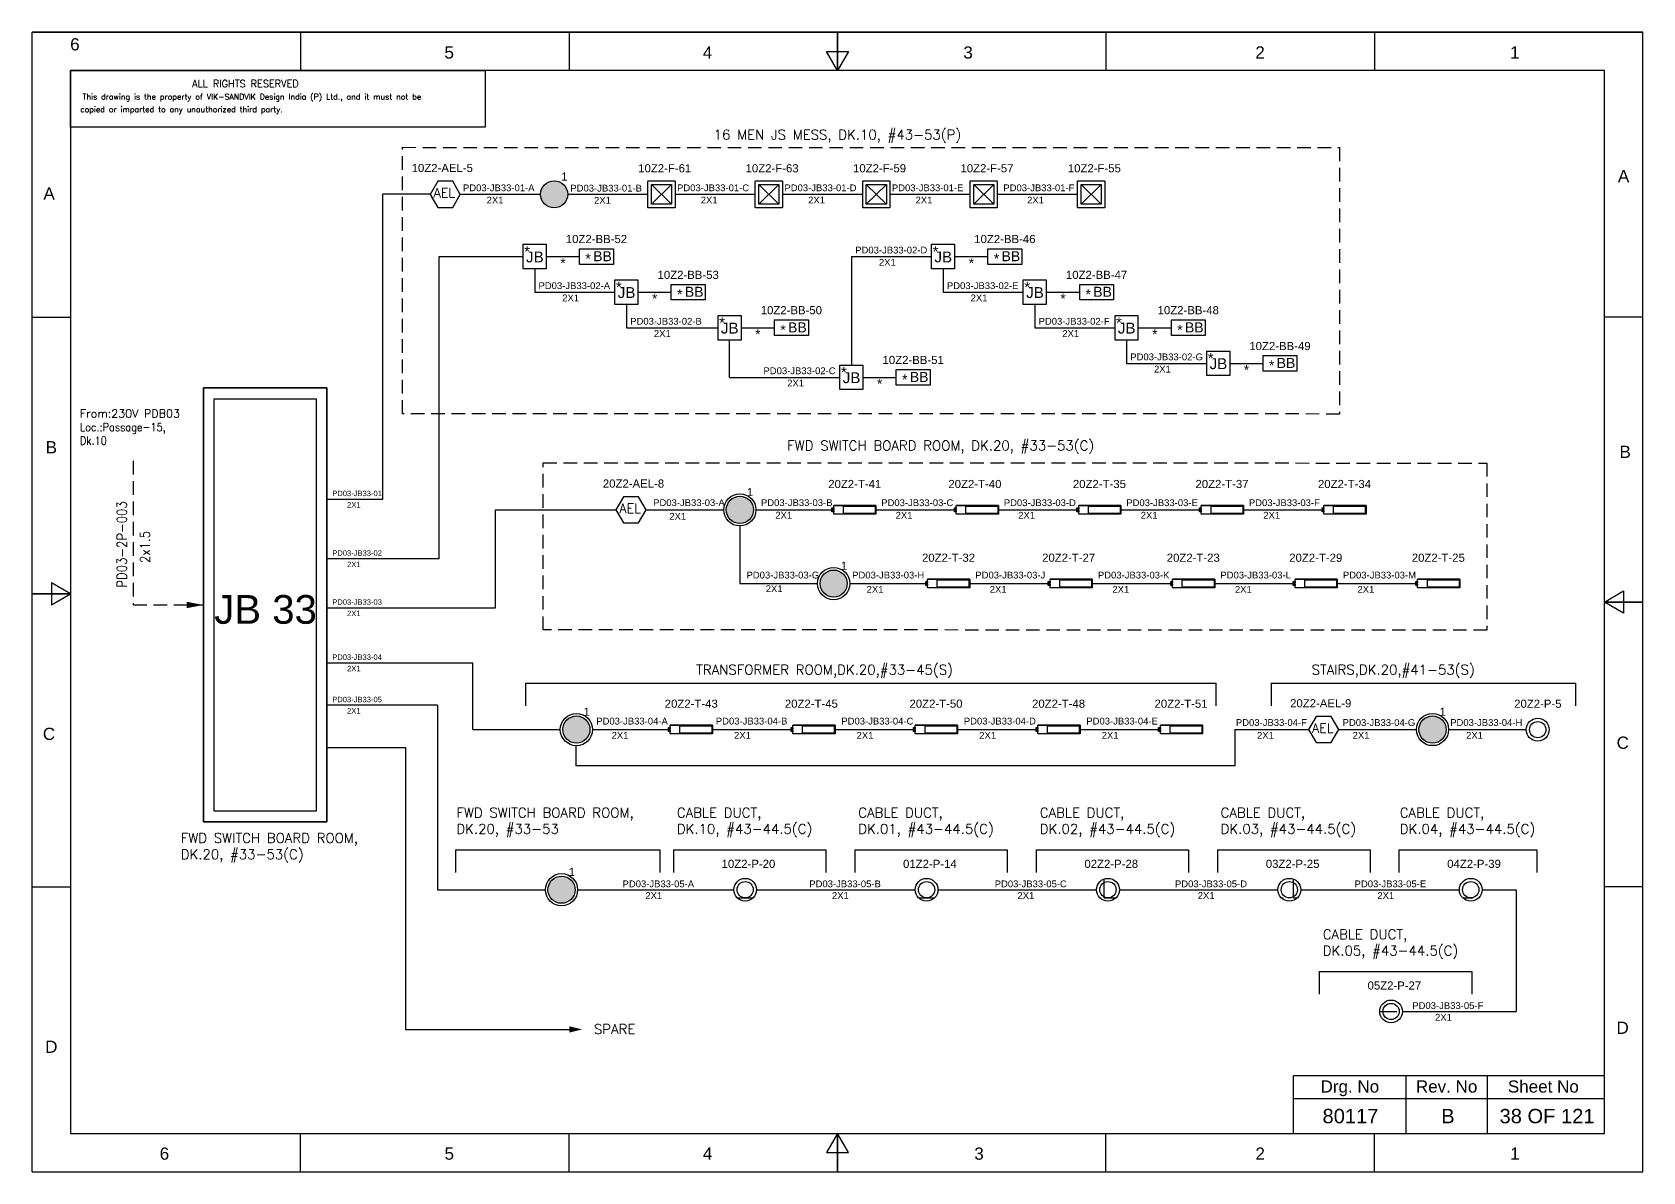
# Model space of a CAD drawing. Header units: inches. Extents: x -3311 to 1429, y -713 to 2436.
# Drawn here: x -2649.4 to -2352.4, y 1220.8 to 1430.8 of the extents above; entities that cross this region are included whole.
import ezdxf
from ezdxf.enums import TextEntityAlignment as Align

# ---------------------------------------------------------------- set-up
doc = ezdxf.new("R2010")
doc.units = ezdxf.units.IN
doc.linetypes.add('HIDDEN', pattern=[0.375, 0.25, -0.125])
doc.linetypes.add('SOLID', pattern=[0])
for name, color, linetype in [('BB', 7, 'Continuous'), ('Fmount', 7, 'Continuous'), ('LINE', 3, 'SOLID')]:
    doc.layers.add(name, color=color, linetype=linetype)
for name, color, linetype, lineweight in [('ELEC_TXT-025', 1, 'Continuous', 25), ('HEL-025', 1, 'Continuous', 25), ('HEL-035', 2, 'Continuous', 35)]:
    doc.layers.add(name, color=color, linetype=linetype, lineweight=lineweight)
doc.styles.add('_NORMAL', font='arial.ttf')
doc.styles.add('ROMAN S', font='romans.shx')
doc.styles.add('ROMANS', font='simplex.shx', dxfattribs={"width": 0.88})
doc.styles.get("Standard").update_dxf_attribs({"font": 'arial.ttf'})
pattern_1 = [(0, (0, 0), (0, 6.985), [5.08, -1.905]), (90, (0, 0), (-6.985, 4e-16), [5.08, -1.905])]

# ---------------------------------------------------------------- blocks, each defined once
blk = doc.blocks.new('fr')
at = {"color": 7, "linetype": 'Continuous'}
for p, q in [((33763.99, 4500.4), (33466.99, 4500.4)), ((33466.99, 4500.4), (33763.99, 4500.4)), ((33466.99, 4290.33), (33466.99, 4500.4)), ((33516.49, 4500.4), (33516.49, 4493.33)), ((33565.99, 4500.4), (33565.99, 4493.33)), ((33615.49, 4500.4), (33615.49, 4493.33)), ((33615.49, 4493.33), (33615.49, 4500.4)), ((33615.49, 4500.4), (33615.49, 4493.33)), ((33664.99, 4500.4), (33664.99, 4493.33)), ((33714.49, 4500.4), (33714.49, 4493.33)), ((33763.99, 4290.33), (33763.99, 4500.4)), ((33763.99, 4290.33), (33763.99, 4500.4)), ((33615.49, 4493.33), (33613.45, 4496.87)), ((33613.45, 4496.87), (33617.53, 4496.87)), ((33617.53, 4496.87), (33615.49, 4493.33)), ((33756.92, 4493.33), (33474.06, 4493.33)), ((33474.06, 4493.33), (33474.06, 4297.41)), ((33756.92, 4297.41), (33756.92, 4493.33)), ((33466.99, 4447.89), (33474.06, 4447.89)), ((33763.99, 4447.89), (33756.92, 4447.89)), ((33474.06, 4396.87), (33470.53, 4398.91)), ((33470.53, 4398.91), (33470.53, 4394.83)), ((33466.99, 4396.87), (33474.06, 4396.87)), ((33474.06, 4396.87), (33466.99, 4396.87)), ((33466.99, 4396.87), (33474.06, 4396.87)), ((33470.53, 4394.83), (33474.06, 4396.87)), ((33756.92, 4395.37), (33760.45, 4397.41)), ((33760.45, 4397.41), (33760.45, 4393.33)), ((33763.99, 4395.37), (33756.92, 4395.37)), ((33760.45, 4393.33), (33756.92, 4395.37)), ((33756.92, 4395.37), (33763.99, 4395.37)), ((33763.99, 4395.37), (33756.92, 4395.37)), ((33466.99, 4342.85), (33474.06, 4342.85)), ((33763.99, 4342.85), (33756.92, 4342.85)), ((33474.06, 4297.41), (33756.92, 4297.41)), ((33516.49, 4290.33), (33516.49, 4297.41)), ((33565.99, 4290.33), (33565.99, 4297.41)), ((33615.49, 4297.41), (33613.45, 4293.87)), ((33615.49, 4290.33), (33615.49, 4297.41)), ((33617.53, 4293.87), (33615.49, 4297.41)), ((33615.49, 4297.41), (33615.49, 4290.33)), ((33615.49, 4290.33), (33615.49, 4297.41)), ((33664.99, 4290.33), (33664.99, 4297.41)), ((33714.49, 4290.33), (33714.49, 4297.41)), ((33613.45, 4293.87), (33617.53, 4293.87)), ((33466.99, 4290.33), (33763.99, 4290.33)), ((33466.99, 4290.33), (33763.99, 4290.33))]:
    blk.add_line(p, q, dxfattribs=at)
at = {"color": 7, "style": '_NORMAL'}
for s, p in [('6', (33474.86, 4498.18)), ('5', (33543.88, 4496.68)), ('4', (33591.52, 4496.68)), ('3', (33639.57, 4496.68)), ('2', (33693.41, 4496.68)), ('1', (33740.39, 4496.68)), ('A', (33760.45, 4473.88)), ('A', (33470.1, 4470.68)), ('B', (33470.52, 4423.9)), ('B', (33760.74, 4423.06)), ('C', (33470.08, 4371.07)), ('C', (33760.29, 4369.44)), ('D', (33760.27, 4316.89)), ('D', (33470.51, 4313.39)), ('6', (33491.37, 4293.69)), ('5', (33543.89, 4293.69)), ('4', (33591.53, 4293.69)), ('3', (33641.59, 4293.69)), ('2', (33693.43, 4293.69)), ('1', (33740.41, 4293.69))]:
    blk.add_text(s, height=2.25, dxfattribs=at).set_placement(p, align=Align.MIDDLE_CENTER)
blk = doc.blocks.new('A$C4BAD7D21')
at = {"layer": 'HEL-025'}
blk.add_lwpolyline([(-34000, 0), (-34000, 2086), (-18714, 2086), (-18714, 0)], close=True, dxfattribs=at)
at = {"layer": 'HEL-025', "style": 'ROMANS'}
for s, p in [('This drawing is the property of VIK-SANDVIK Design India (P) Ltd., and it must not be', (-33558, 1016)), (' copied or imparted to any unauthorized third party.', (-33785, 550))]:
    blk.add_text(s, height=210, dxfattribs=at).set_placement(p)
at = {"layer": 'HEL-035', "style": 'ROMANS'}
blk.add_text('     ALL RIGHTS RESERVED', height=262.5, dxfattribs=at).set_placement((-30497, 1476))
blk = doc.blocks.new('FIXED_KEY_SWITCH')
h = blk.add_hatch(color=1)
h.dxf.hatch_style = 1
edge = h.paths.add_edge_path()
edge.add_arc((848.13, 1737.46), 2.5, 0, 360)
at = {"color": 1}
blk.add_circle((848.13, 1737.46), 2.5, dxfattribs=at)
at = {"color": 7, "insert": (849.44, 1741.5), "char_height": 1.5, "attachment_point": 1, "style": '_NORMAL'}
blk.add_mtext_dynamic_manual_height_columns('1', width=1.5, gutter_width=7.5, heights=[0], dxfattribs=at)
blk = doc.blocks.new('SWT')
blk.add_blockref('FIXED_KEY_SWITCH', (0, 0))
blk.add_attdef('TAG_NO', (844.55, 1741.11), '', height=1.5)
blk = doc.blocks.new('2A')
at = {"color": 7, "lineweight": -3, "ltscale": 2.5}
blk.add_line((790.02, 1997.62, -0.03), (782.23, 1997.62, -0.03), dxfattribs=at)
at = {"color": 7, "lineweight": -3, "ltscale": 2.5, "elevation": -0.03}
for points in [[(781.91, 1997.21), (782.23, 1997.21), (782.23, 1996.94), (781.91, 1996.94)], [(781.91, 1996.7), (782.23, 1996.7), (782.23, 1996.44), (781.91, 1996.44)], [(782.23, 1997.62), (790.02, 1997.62), (790.02, 1996.02), (782.23, 1996.02)], [(784.03, 1997.5), (789.88, 1997.5), (789.88, 1996.14), (784.03, 1996.14)]]:
    blk.add_lwpolyline(points, close=True, dxfattribs=at)
blk = doc.blocks.new('LED TUBE LIGHT 30W')
blk.add_blockref('2A', (179.91, -357.89))
blk.add_attdef('TAG_NO.', (962.52, 1642.97), '', height=1.5)
blk = doc.blocks.new('AEL')
at = {"color": 4}
blk.add_lwpolyline([(989.98, -190.09), (992.75, -190.09), (994.14, -187.69), (992.75, -185.28), (989.98, -185.28), (988.59, -187.69)], close=True, dxfattribs=at)
at = {"color": 4, "style": 'ROMANS'}
blk.add_text('AEL', height=1.725, dxfattribs=at).set_placement((989.2, -188.27))
blk = doc.blocks.new('AEL_L')
blk.add_blockref('AEL', (0, 0))
blk.add_attdef('TAG_NO', (986.55, -183.59), '', height=1.5)
blk = doc.blocks.new('1')
h = blk.add_hatch()
h.set_pattern_fill('ANGLE', color=6)
h.set_pattern_definition(pattern_1)
h.paths.add_polyline_path([(303.23, 2044.43, 1), (306.22, 2044.43, 1)], flags=0)
h.paths.add_polyline_path([(302.63, 2044.43, 1), (306.83, 2044.43, 1)])
h.paths.add_polyline_path([(306.22, 2044.43, -1), (303.23, 2044.43, -1)], flags=16)
h = blk.add_hatch()
h.set_pattern_fill('ANGLE', color=6)
h.set_pattern_definition(pattern_1)
h.paths.add_polyline_path([(303.23, 2044.43, 1), (306.22, 2044.43, 1)])
at = {"color": 6}
for radius in [2.1, 1.5]:
    blk.add_circle((304.73, 2044.43), radius, dxfattribs=at)
blk = doc.blocks.new('LED PENDENT LIGHT 15W')
blk.add_blockref('1', (0, 0))
blk.add_attdef('TAG_NO', (301.63, 2048.1), '', height=1.5)
blk = doc.blocks.new('LED FLUSH MOUNT')
for p, q in [((114818, 79432), (114604, 79219)), ((114604, 79432), (114818, 79219))]:
    blk.add_line(p, q)
blk.add_lwpolyline([(114572, 79470), (114850, 79470, -0.414214), (114856, 79464), (114856, 79186, -0.414214), (114850, 79180), (114572, 79180, -0.414214), (114566, 79186), (114566, 79464, -0.414214)], format="xyb", close=True)
blk.add_lwpolyline([(114604, 79432), (114818, 79432), (114818, 79219), (114604, 79219)], close=True)
blk = doc.blocks.new('LED Flush Mounted Light 22W')
blk.add_blockref('LED FLUSH MOUNT', (0, 0))
at = {"style": 'ROMANS', "width": 0.7}
blk.add_attdef('TAG_NO.:', (113905, 79579), '', height=250, dxfattribs=at)
blk = doc.blocks.new('bunk_light')
blk.add_lwpolyline([(17773, 202986), (18112, 202986), (18112, 202830), (17773, 202830)], close=True)
at = {"char_height": 100, "attachment_point": 1}
for s, insert in [('*', (17831, 202937)), ('BB', (17909, 202962))]:
    blk.add_mtext_dynamic_manual_height_columns(s, width=182.6, gutter_width=7.5, heights=[0], dxfattribs=dict(at, insert=insert))
blk = doc.blocks.new('LED_BUNK _LIGHT')
at = {"xscale": 0.8, "yscale": 0.8, "zscale": 0.8}
blk.add_blockref('bunk_light', (4436, 38936), dxfattribs=at)
at = {"style": 'ROMAN S', "width": 0.7}
blk.add_attdef('TAG_NO:', text='', height=250, dxfattribs=at).set_placement((18767, 201415), align=Align.CENTER)
blk = doc.blocks.new('JB')
blk.add_lwpolyline([(1661.35, 1973.02), (1665.59, 1973.02), (1665.59, 1968.5), (1661.35, 1968.5)], close=True)
at = {"color": 7}
for s, p in [('*', (1661.54, 1970.68)), ('JB', (1661.87, 1969.69))]:
    blk.add_text(s, height=2, dxfattribs=at).set_placement(p)
blk = doc.blocks.new('JB_FOR_BUNKLIGHT')
blk.add_blockref('JB', (0, 0))
blk.add_attdef('TAG_NO:', (1659.46, 1975.19), '', height=1.5)

msp = doc.modelspace()

# ---------------------------------------------------------------- linework, layer by layer
for p, q in [((-2584.72, 1344.77), (-2584.72, 1400.96)), ((-2575.99, 1400.96), (-2584.72, 1400.96)), ((-2554.6, 1389.48), (-2548.46, 1389.48)), ((-2498.32, 1389.48), (-2498.32, 1369.48)), ((-2479.29, 1389.48), (-2473.15, 1389.48)), ((-2537.69, 1382.92), (-2531.54, 1382.92)), ((-2462.38, 1382.92), (-2456.23, 1382.92)), ((-2518.66, 1376.36), (-2512.52, 1376.36)), ((-2445.47, 1376.36), (-2439.32, 1376.36)), ((-2428.56, 1369.8), (-2422.41, 1369.8)), ((-2496.2, 1367.22), (-2490.06, 1367.22)), ((-2563.97, 1324.75), (-2563.97, 1342.79)), ((-2518.89, 1339.81), (-2518.89, 1329.2)), ((-2558.44, 1310.83, -0.03), (-2431.14, 1310.83, -0.03)), ((-2420.91, 1310.84, -0.24), (-2364.79, 1310.84, -0.24)), ((-2574.65, 1306.78), (-2595.03, 1306.78)), ((-2427.6, 1302.29, -0.19), (-2427.6, 1295.63, -0.19)), ((-2549.14, 1299.31), (-2549.14, 1295.63)), ((-2427.6, 1295.63), (-2549.14, 1295.63)), ((-2571.34, 1280.12), (-2533.64, 1280.12)), ((-2531.15, 1280.12), (-2503.03, 1280.12)), ((-2497.7, 1280.12, -0.03), (-2469.58, 1280.12, -0.03)), ((-2464.25, 1280.12, -0.05), (-2436.13, 1280.12, -0.05)), ((-2430.8, 1280.12, -0.08), (-2402.67, 1280.12, -0.08)), ((-2397.35, 1280.12, -0.11), (-2371.91, 1280.12, -0.11)), ((-2382.01, 1272.76, -0.14), (-2375.72, 1272.76, -0.14)), ((-2375.72, 1272.76, -0.14), (-2375.72, 1250.32, -0.14)), ((-2412.04, 1257.69, -0.08), (-2383.92, 1257.69, -0.08))]:
    msp.add_line(p, q)
at = {"color": 7, "linetype": 'Continuous'}
for p, q in [((-2359.46, 1238.44), (-2416.78, 1238.44)), ((-2416.78, 1227.84), (-2416.78, 1238.44)), ((-2396, 1227.84), (-2396, 1238.44)), ((-2380.99, 1227.84), (-2380.99, 1238.44)), ((-2416.78, 1234.25), (-2359.46, 1234.25))]:
    msp.add_line(p, q, dxfattribs=at)
at = {"linetype": 'HIDDEN', "ltscale": 10}
for points in [[(-2581.12, 1409.62), (-2408.29, 1409.58), (-2408.29, 1360.46), (-2581.12, 1360.5)], [(-2555.15, 1351.46), (-2381.12, 1351.42), (-2381.12, 1320.62), (-2555.15, 1320.66)]]:
    msp.add_lwpolyline(points, close=True, dxfattribs=at)
for points in [[(-2630.77, 1351.81), (-2630.77, 1325.26)], [(-2630.77, 1325.26), (-2617.82, 1325.26)]]:
    msp.add_lwpolyline(points, dxfattribs=at)
for points in [[(-2620.89, 1325.26, 1.18, 0, 0), (-2617.82, 1325.26, 0, 0, 0)], [(-2550.35, 1247.01, 1.18, 0, 0), (-2547.99, 1247.01, 0, 0, 0)]]:
    msp.add_lwpolyline(points, format="xyseb")
at = {"layer": 'LINE', "color": 0}
for p, q in [((-2570.44, 1400.96), (-2555.64, 1400.96)), ((-2550.64, 1400.96), (-2535.85, 1400.96)), ((-2530.84, 1400.96), (-2516.04, 1400.96)), ((-2511.03, 1400.96), (-2496.23, 1400.96)), ((-2491.22, 1400.96), (-2476.43, 1400.96)), ((-2471.42, 1400.96), (-2456.62, 1400.96)), ((-2574.36, 1333.77), (-2574.36, 1389.48)), ((-2574.36, 1389.48), (-2558.83, 1389.48)), ((-2556.72, 1387.22), (-2556.72, 1382.92)), ((-2498.32, 1389.48), (-2483.52, 1389.48)), ((-2481.41, 1387.22), (-2481.41, 1382.92)), ((-2556.72, 1382.92), (-2541.92, 1382.92)), ((-2481.41, 1382.92), (-2466.61, 1382.92)), ((-2539.81, 1380.66), (-2539.81, 1376.36)), ((-2464.5, 1380.66), (-2464.5, 1376.36)), ((-2539.81, 1376.36), (-2522.89, 1376.36)), ((-2464.5, 1376.36), (-2449.7, 1376.36)), ((-2520.78, 1367.22), (-2520.78, 1374.1)), ((-2447.58, 1374.1), (-2447.58, 1369.8)), ((-2447.58, 1369.8), (-2432.79, 1369.8)), ((-2520.78, 1367.22), (-2500.43, 1367.22)), ((-2617.82, 1365.26), (-2617.82, 1285.26)), ((-2595.03, 1365.26), (-2617.82, 1365.26)), ((-2595.03, 1285.26), (-2595.03, 1365.26)), ((-2595.03, 1344.77), (-2584.72, 1344.77)), ((-2563.97, 1342.79), (-2541.74, 1342.79)), ((-2536.18, 1342.79), (-2521.86, 1342.79)), ((-2515.91, 1342.79), (-2501.59, 1342.79)), ((-2493.79, 1342.79), (-2479, 1342.79)), ((-2471.2, 1342.79), (-2456.4, 1342.79)), ((-2448.61, 1342.79), (-2433.81, 1342.79)), ((-2426.01, 1342.79), (-2411.22, 1342.79)), ((-2574.36, 1333.77), (-2595.03, 1333.77)), ((-2518.89, 1329.2), (-2504.57, 1329.2)), ((-2498.62, 1329.2), (-2484.3, 1329.2)), ((-2476.5, 1329.2, -0.05), (-2461.7, 1329.2, -0.05)), ((-2453.9, 1329.2, -0.08), (-2439.11, 1329.2, -0.08)), ((-2431.31, 1329.2, -0.11), (-2416.51, 1329.2, -0.11)), ((-2408.72, 1329.2, -0.13), (-2393.92, 1329.2, -0.13)), ((-2595.03, 1324.75), (-2563.97, 1324.75)), ((-2595.03, 1314.58), (-2568.14, 1314.58)), ((-2568.14, 1302.28), (-2568.14, 1314.58)), ((-2558.44, 1310.83, -0.03), (-2558.44, 1306.64, -0.03)), ((-2431.14, 1310.83, -0.03), (-2431.14, 1306.64, -0.03)), ((-2420.91, 1310.84, -0.24), (-2420.91, 1306.65, -0.24)), ((-2364.79, 1310.84, -0.24), (-2364.79, 1306.65, -0.24)), ((-2574.65, 1306.78), (-2574.65, 1272.76)), ((-2568.14, 1302.28), (-2552.01, 1302.28)), ((-2546.06, 1302.28), (-2531.74, 1302.28)), ((-2523.94, 1302.28), (-2509.14, 1302.28)), ((-2501.34, 1302.28, -0.03), (-2486.55, 1302.28, -0.03)), ((-2478.75, 1302.28, -0.05), (-2463.95, 1302.28, -0.05)), ((-2456.15, 1302.28, -0.08), (-2441.36, 1302.28, -0.08)), ((-2427.6, 1302.29, -0.19), (-2414.01, 1302.29, -0.22)), ((-2408.45, 1302.29, -0.22), (-2394.13, 1302.29, -0.22)), ((-2388.18, 1302.29, -0.24), (-2373.86, 1302.29, -0.24)), ((-2595.03, 1298.98), (-2580.57, 1298.98)), ((-2580.57, 1298.98), (-2580.57, 1247.01)), ((-2617.82, 1285.26), (-2595.03, 1285.26)), ((-2571.34, 1280.12), (-2571.34, 1275.93)), ((-2533.64, 1280.12), (-2533.64, 1275.93)), ((-2531.15, 1280.12), (-2531.15, 1275.93)), ((-2503.03, 1280.12), (-2503.03, 1275.93)), ((-2497.7, 1280.12, -0.03), (-2497.7, 1275.93, -0.03)), ((-2469.58, 1280.12, -0.03), (-2469.58, 1275.93, -0.03)), ((-2464.25, 1280.12, -0.05), (-2464.25, 1275.93, -0.05)), ((-2436.13, 1280.12, -0.05), (-2436.13, 1275.93, -0.05)), ((-2430.8, 1280.12, -0.08), (-2430.8, 1275.93, -0.08)), ((-2402.67, 1280.12, -0.08), (-2402.67, 1275.93, -0.08)), ((-2397.35, 1280.12, -0.11), (-2397.35, 1275.93, -0.11)), ((-2371.91, 1280.12, -0.11), (-2371.91, 1275.93, -0.11)), ((-2574.65, 1272.76), (-2554.74, 1272.76)), ((-2548.79, 1272.76, 0.02), (-2520.01, 1272.76, -0.03)), ((-2515.81, 1272.76, -0.01), (-2486.56, 1272.76, -0.05)), ((-2482.36, 1272.76, -0.03), (-2453.11, 1272.76, -0.08)), ((-2448.91, 1272.76, -0.06), (-2419.66, 1272.76, -0.11)), ((-2415.46, 1272.76, -0.09), (-2386.21, 1272.76, -0.14)), ((-2412.04, 1257.69, -0.08), (-2412.04, 1253.5, -0.08)), ((-2383.92, 1257.69, -0.08), (-2383.92, 1253.5, -0.08)), ((-2396.7, 1250.32, -0.09), (-2375.72, 1250.32, -0.12)), ((-2580.57, 1247.01), (-2550.26, 1247.01))]:
    msp.add_line(p, q, dxfattribs=at)
for points in [[(-2617.82, 1365.26), (-2595.03, 1365.26), (-2595.03, 1285.26), (-2617.82, 1285.26)], [(-2615.82, 1363.26), (-2597.03, 1363.26), (-2597.03, 1287.26), (-2615.82, 1287.26)]]:
    msp.add_lwpolyline(points, close=True, dxfattribs=at)
for centre in [(-2518.89, 1342.79), (-2501.59, 1329.2), (-2549.03, 1302.28), (-2391.16, 1302.29, -0.24), (-2551.77, 1272.76)]:
    msp.add_circle(centre, 2.97, dxfattribs=at)

# ---------------------------------------------------------------- block references
for name, p in [('fr', (-36116.37, -3069.57)), ('SWT', (-3401.27, -336.5)), ('JB_FOR_BUNKLIGHT', (-4220.19, -581.28)), ('JB_FOR_BUNKLIGHT', (-4144.88, -581.28)), ('JB_FOR_BUNKLIGHT', (-4203.28, -587.84)), ('JB_FOR_BUNKLIGHT', (-4127.97, -587.84)), ('JB_FOR_BUNKLIGHT', (-4184.25, -594.4)), ('JB_FOR_BUNKLIGHT', (-4111.06, -594.4)), ('JB_FOR_BUNKLIGHT', (-4161.79, -603.54)), ('JB_FOR_BUNKLIGHT', (-4094.14, -600.96)), ('SWT', (-3367.02, -394.67)), ('SWT', (-3349.72, -408.26)), ('SWT', (-3397.16, -435.17)), ('SWT', (-3239.29, -435.17, -0.24)), ('SWT', (-3399.9, -464.7))]:
    msp.add_blockref(name, p)
ref = msp.add_blockref('AEL_L', (-3564.58, 1588.64))
ref.add_attrib('TAG_NO', '10Z2-AEL-5', (-2579.41, 1405.06), dxfattribs={"color": 4, "height": 1.5})
ref = msp.add_blockref('AEL_L', (-3530.32, 1530.48))
ref.add_attrib('TAG_NO', '20Z2-AEL-8', (-2544.15, 1346.89), dxfattribs={"color": 4, "height": 1.5})
ref = msp.add_blockref('LED TUBE LIGHT 30W', (-3463.72, -296.14, 0.03))
ref.add_attrib('TAG_NO.', '20Z2-T-41', (-2502.59, 1346.81, 0.03), dxfattribs={"height": 1.5})
ref = msp.add_blockref('LED TUBE LIGHT 30W', (-3441.13, -296.14, 0.03))
ref.add_attrib('TAG_NO.', '20Z2-T-40', (-2480.44, 1346.81, 0.03), dxfattribs={"height": 1.5})
ref = msp.add_blockref('LED TUBE LIGHT 30W', (-3418.54, -296.14, 0.03))
ref.add_attrib('TAG_NO.', '20Z2-T-35', (-2457.47, 1346.81, 0.03), dxfattribs={"height": 1.5})
ref = msp.add_blockref('LED TUBE LIGHT 30W', (-3395.94, -296.14, 0.03))
ref.add_attrib('TAG_NO.', '20Z2-T-37', (-2434.87, 1346.81, 0.03), dxfattribs={"height": 1.5})
ref = msp.add_blockref('LED TUBE LIGHT 30W', (-3373.35, -296.14, 0.03))
ref.add_attrib('TAG_NO.', '20Z2-T-34', (-2412.28, 1346.81, 0.03), dxfattribs={"height": 1.5})
ref = msp.add_blockref('LED TUBE LIGHT 30W', (-3446.43, -309.73, -0.02))
ref.add_attrib('TAG_NO.', '20Z2-T-32', (-2485.3, 1333.22, -0.02), dxfattribs={"height": 1.5})
ref = msp.add_blockref('LED TUBE LIGHT 30W', (-3423.83, -309.73, -0.05))
ref.add_attrib('TAG_NO.', '20Z2-T-27', (-2463.15, 1333.22, -0.05), dxfattribs={"height": 1.5})
ref = msp.add_blockref('LED TUBE LIGHT 30W', (-3401.24, -309.73, -0.08))
ref.add_attrib('TAG_NO.', '20Z2-T-23', (-2440.17, 1333.22, -0.08), dxfattribs={"height": 1.5})
ref = msp.add_blockref('LED TUBE LIGHT 30W', (-3378.65, -309.73, -0.11))
ref.add_attrib('TAG_NO.', '20Z2-T-29', (-2417.58, 1333.22, -0.11), dxfattribs={"height": 1.5})
ref = msp.add_blockref('LED TUBE LIGHT 30W', (-3356.05, -309.73, -0.13))
ref.add_attrib('TAG_NO.', '20Z2-T-25', (-2394.98, 1333.22, -0.13), dxfattribs={"height": 1.5})
ref = msp.add_blockref('LED TUBE LIGHT 30W', (-3493.87, -336.64, 0.03))
ref.add_attrib('TAG_NO.', '20Z2-T-43', (-2532.74, 1306.31, 0.03), dxfattribs={"height": 1.5})
ref = msp.add_blockref('LED TUBE LIGHT 30W', (-3471.27, -336.64))
ref.add_attrib('TAG_NO.', '20Z2-T-45', (-2510.59, 1306.31), dxfattribs={"height": 1.5})
ref = msp.add_blockref('LED TUBE LIGHT 30W', (-3448.68, -336.64, -0.03))
ref.add_attrib('TAG_NO.', '20Z2-T-50', (-2487.61, 1306.31, -0.03), dxfattribs={"height": 1.5})
ref = msp.add_blockref('LED TUBE LIGHT 30W', (-3426.09, -336.64, -0.05))
ref.add_attrib('TAG_NO.', '20Z2-T-48', (-2465.01, 1306.31, -0.05), dxfattribs={"height": 1.5})
ref = msp.add_blockref('LED TUBE LIGHT 30W', (-3403.49, -336.64, -0.08))
ref.add_attrib('TAG_NO.', '20Z2-T-51', (-2442.42, 1306.31, -0.08), dxfattribs={"height": 1.5})
ref = msp.add_blockref('AEL_L', (-3402.59, 1489.98, -0.22))
ref.add_attrib('TAG_NO', '20Z2-AEL-9', (-2417.42, 1306.39, -0.22), dxfattribs={"color": 4, "height": 1.5})
ref = msp.add_blockref('LED PENDENT LIGHT 15W', (-2676.49, -742.16, -0.24))
ref.add_attrib('TAG_NO', '20Z2-P-5', (-2376.1, 1306.3, -0.24), dxfattribs={"height": 1.5})
ref = msp.add_blockref('LED PENDENT LIGHT 15W', (-2822.64, -771.67, -0.03))
ref.add_attrib('TAG_NO', '10Z2-P-20', (-2522.25, 1276.79, -0.03), dxfattribs={"height": 1.5})
ref = msp.add_blockref('LED PENDENT LIGHT 15W', (-2789.19, -771.67, -0.05))
ref.add_attrib('TAG_NO', '01Z2-P-14', (-2488.8, 1276.79, -0.05), dxfattribs={"height": 1.5})
ref = msp.add_blockref('LED PENDENT LIGHT 15W', (-2755.74, -771.67, -0.08))
ref.add_attrib('TAG_NO', '02Z2-P-28', (-2455.35, 1276.79, -0.08), dxfattribs={"height": 1.5})
ref = msp.add_blockref('LED PENDENT LIGHT 15W', (-2722.29, -771.67, -0.11))
ref.add_attrib('TAG_NO', '03Z2-P-25', (-2421.9, 1276.79, -0.11), dxfattribs={"height": 1.5})
ref = msp.add_blockref('LED PENDENT LIGHT 15W', (-2688.84, -771.67, -0.14))
ref.add_attrib('TAG_NO', '04Z2-P-39', (-2388.45, 1276.79, -0.14), dxfattribs={"height": 1.5})
ref = msp.add_blockref('LED PENDENT LIGHT 15W', (-2703.53, -794.11, -0.11))
ref.add_attrib('TAG_NO', '05Z2-P-27', (-2403.14, 1254.36, -0.11), dxfattribs={"height": 1.5})
at = {"layer": 'BB'}
ref = msp.add_blockref('LED_BUNK _LIGHT', (-2978.24, -3247.61), dxfattribs=dict(at, xscale=0.02304, yscale=0.02304, zscale=0.02304))
ref.add_attrib('TAG_NO:', '10Z2-BB-52', dxfattribs={"layer": '0', "height": 1.5}).set_placement((-2545.33, 1391.52, 0), align=Align.BOTTOM_CENTER)
ref = msp.add_blockref('LED_BUNK _LIGHT', (-2902.93, -3247.61), dxfattribs=dict(at, xscale=0.02304, yscale=0.02304, zscale=0.02304))
ref.add_attrib('TAG_NO:', '10Z2-BB-46', dxfattribs={"layer": '0', "height": 1.5}).set_placement((-2470.02, 1391.52, 0), align=Align.BOTTOM_CENTER)
ref = msp.add_blockref('LED_BUNK _LIGHT', (-2961.33, -3254.17), dxfattribs=dict(at, xscale=0.02304, yscale=0.02304, zscale=0.02304))
ref.add_attrib('TAG_NO:', '10Z2-BB-53', dxfattribs={"layer": '0', "height": 1.5}).set_placement((-2528.42, 1384.91, 0), align=Align.BOTTOM_CENTER)
ref = msp.add_blockref('LED_BUNK _LIGHT', (-2886.02, -3254.17), dxfattribs=dict(at, xscale=0.02304, yscale=0.02304, zscale=0.02304))
ref.add_attrib('TAG_NO:', '10Z2-BB-47', dxfattribs={"layer": '0', "height": 1.5}).set_placement((-2453.11, 1384.91, 0), align=Align.BOTTOM_CENTER)
ref = msp.add_blockref('LED_BUNK _LIGHT', (-2942.3, -3260.73), dxfattribs=dict(at, xscale=0.02304, yscale=0.02304, zscale=0.02304))
ref.add_attrib('TAG_NO:', '10Z2-BB-50', dxfattribs={"layer": '0', "height": 1.5}).set_placement((-2509.39, 1378.4, 0), align=Align.BOTTOM_CENTER)
ref = msp.add_blockref('LED_BUNK _LIGHT', (-2869.11, -3260.73), dxfattribs=dict(at, xscale=0.02304, yscale=0.02304, zscale=0.02304))
ref.add_attrib('TAG_NO:', '10Z2-BB-48', dxfattribs={"layer": '0', "height": 1.5}).set_placement((-2436.2, 1378.4, 0), align=Align.BOTTOM_CENTER)
ref = msp.add_blockref('LED_BUNK _LIGHT', (-2852.2, -3267.29), dxfattribs=dict(at, xscale=0.02304, yscale=0.02304, zscale=0.02304))
ref.add_attrib('TAG_NO:', '10Z2-BB-49', dxfattribs={"layer": '0', "height": 1.5}).set_placement((-2419.29, 1371.79, 0), align=Align.BOTTOM_CENTER)
ref = msp.add_blockref('LED_BUNK _LIGHT', (-2919.84, -3269.87), dxfattribs=dict(at, xscale=0.02304, yscale=0.02304, zscale=0.02304))
ref.add_attrib('TAG_NO:', '10Z2-BB-51', dxfattribs={"layer": '0', "height": 1.5}).set_placement((-2486.93, 1369.22, 0), align=Align.BOTTOM_CENTER)
at = {"layer": 'ELEC_TXT-025', "color": 0, "xscale": 0.005, "yscale": 0.005, "zscale": 0.005}
msp.add_blockref('A$C4BAD7D21', (-2472.31, 1413.34), dxfattribs=at)
at = {"layer": 'Fmount'}
ref = msp.add_blockref('LED Flush Mounted Light 22W', (-4515.55, 30.21), dxfattribs=dict(at, xscale=0.01728, yscale=0.01728, zscale=0.01728))
ref.add_attrib('TAG_NO.:', '10Z2-F-61', dxfattribs={"layer": '0', "height": 1.5}).set_placement((-2537.63, 1404.56), align=Align.BOTTOM_LEFT)
ref = msp.add_blockref('LED Flush Mounted Light 22W', (-4495.74, 30.21), dxfattribs=dict(at, xscale=0.01728, yscale=0.01728, zscale=0.01728))
ref.add_attrib('TAG_NO.:', '10Z2-F-63', dxfattribs={"layer": '0', "height": 1.5}).set_placement((-2517.83, 1404.56), align=Align.BOTTOM_LEFT)
ref = msp.add_blockref('LED Flush Mounted Light 22W', (-4475.93, 30.21), dxfattribs=dict(at, xscale=0.01728, yscale=0.01728, zscale=0.01728))
ref.add_attrib('TAG_NO.:', '10Z2-F-59', dxfattribs={"layer": '0', "height": 1.5}).set_placement((-2498.02, 1404.56), align=Align.BOTTOM_LEFT)
ref = msp.add_blockref('LED Flush Mounted Light 22W', (-4456.13, 30.21), dxfattribs=dict(at, xscale=0.01728, yscale=0.01728, zscale=0.01728))
ref.add_attrib('TAG_NO.:', '10Z2-F-57', dxfattribs={"layer": '0', "height": 1.5}).set_placement((-2478.21, 1404.56), align=Align.BOTTOM_LEFT)
ref = msp.add_blockref('LED Flush Mounted Light 22W', (-4436.32, 30.21), dxfattribs=dict(at, xscale=0.01728, yscale=0.01728, zscale=0.01728))
ref.add_attrib('TAG_NO.:', '10Z2-F-55', dxfattribs={"layer": '0', "height": 1.5}).set_placement((-2458.41, 1404.56), align=Align.BOTTOM_LEFT)

# ---------------------------------------------------------------- texts
at = {"color": 7}
for s, height, p in [('PD03-JB33-01-A', 1.25, (-2569.95, 1401.53)), ('PD03-JB33-01-B', 1.25, (-2550.15, 1401.47, -0.03)), ('PD03-JB33-01-C', 1.25, (-2530.47, 1401.53, -0.03)), ('PD03-JB33-01-D', 1.25, (-2510.67, 1401.53, -0.03)), ('PD03-JB33-01-E', 1.25, (-2490.86, 1401.53, -0.03)), ('PD03-JB33-01-F', 1.25, (-2470.3, 1401.53)), ('2X1', 1.25, (-2565.58, 1399.27)), ('2X1', 1.25, (-2545.78, 1399.22, -0.03)), ('2X1', 1.25, (-2526.1, 1399.27)), ('2X1', 1.25, (-2506.3, 1399.27)), ('2X1', 1.25, (-2486.49, 1399.27)), ('2X1', 1.25, (-2465.93, 1399.27)), ('PD03-JB33-02-D', 1.25, (-2497.62, 1390.05)), ('*', 1.8, (-2552, 1387.38)), ('2X1', 1.25, (-2493.25, 1387.8)), ('*', 1.8, (-2476.69, 1387.38)), ('PD03-JB33-02-A', 1.25, (-2556.02, 1383.49)), ('PD03-JB33-02-E', 1.25, (-2480.71, 1383.49)), ('2X1', 1.25, (-2551.65, 1381.24)), ('*', 1.8, (-2535.08, 1380.82)), ('2X1', 1.25, (-2476.34, 1381.24)), ('*', 1.8, (-2459.78, 1380.82)), ('PD03-JB33-02-B', 1.25, (-2539.11, 1376.93)), ('PD03-JB33-02-F', 1.25, (-2463.8, 1376.93)), ('2X1', 1.25, (-2534.74, 1374.67)), ('*', 1.8, (-2516.06, 1374.26)), ('2X1', 1.25, (-2459.43, 1374.67)), ('*', 1.8, (-2442.86, 1374.26)), ('PD03-JB33-02-G', 1.25, (-2446.89, 1370.37)), ('2X1', 1.25, (-2442.52, 1368.11)), ('*', 1.8, (-2425.95, 1367.7)), ('PD03-JB33-02-C', 1.25, (-2514.53, 1367.8)), ('2X1', 1.25, (-2510.16, 1365.54)), ('*', 1.8, (-2493.6, 1365.13)), ('PD03-JB33-01', 1, (-2594.06, 1345.32)), ('2X1', 1, (-2591.32, 1343.22)), ('PD03-JB33-03-A', 1.25, (-2534.88, 1343.49, -0.03)), ('PD03-JB33-03-B', 1.25, (-2515, 1343.49, 0.03)), ('2X1', 1.25, (-2512.35, 1341.18, 0.11)), ('PD03-JB33-03-C', 1.25, (-2492.82, 1343.48, 0.03)), ('2X1', 1.25, (-2490.16, 1341.17, 0.11)), ('PD03-JB33-03-D', 1.25, (-2470.22, 1343.48, 0.03)), ('2X1', 1.25, (-2467.56, 1341.17, 0.11)), ('PD03-JB33-03-E', 1.25, (-2447.63, 1343.48, 0.03)), ('2X1', 1.25, (-2444.97, 1341.17, 0.11)), ('PD03-JB33-03-F', 1.25, (-2425.03, 1343.48, 0.03)), ('2X1', 1.25, (-2422.37, 1341.17, 0.11)), ('2X1', 1.25, (-2531.9, 1340.98)), ('PD03-JB33-02', 1, (-2594.06, 1334.33)), ('2X1', 1, (-2591.32, 1332.23)), ('PD03-JB33-03-G', 1.25, (-2517.66, 1330.14, -0.02)), ('PD03-JB33-03-H', 1.25, (-2498.18, 1330.14, -0.02)), ('PD03-JB33-03-J', 1.25, (-2475.47, 1330.14, -0.05)), ('PD03-JB33-03-K', 1.25, (-2452.87, 1330.14, -0.08)), ('PD03-JB33-03-L', 1.25, (-2430.28, 1330.14, -0.11)), ('PD03-JB33-03-M', 1.25, (-2407.69, 1330.14, -0.13)), ('2X1', 1.25, (-2514.12, 1327.62, 0)), ('2X1', 1.25, (-2495.52, 1327.51, -0.02)), ('2X1', 1.25, (-2472.81, 1327.51, -0.05)), ('2X1', 1.25, (-2450.19, 1327.51, -0.08)), ('2X1', 1.25, (-2427.6, 1327.51, -0.11)), ('2X1', 1.25, (-2405, 1327.51, -0.13)), ('PD03-JB33-03', 1, (-2594.06, 1325.3)), ('2X1', 1, (-2591.32, 1323.2)), ('PD03-JB33-04', 1, (-2594.06, 1315.14)), ('2X1', 1, (-2591.32, 1313.04)), ('PD03-JB33-05', 1, (-2594.06, 1307.33)), ('2X1', 1, (-2591.32, 1305.24)), ('PD03-JB33-04-A', 1.25, (-2545.37, 1303.22, 0)), ('PD03-JB33-04-B', 1.25, (-2523.32, 1303.22, 0)), ('PD03-JB33-04-C', 1.25, (-2500.18, 1303.22, -0.03)), ('PD03-JB33-04-D', 1.25, (-2477.59, 1303.22, -0.05)), ('PD03-JB33-04-E', 1.25, (-2455, 1303.22, -0.08)), ('PD03-JB33-04-F', 1.25, (-2427.42, 1302.96, -0.11)), ('PD03-JB33-04-G', 1.25, (-2407.74, 1302.96, -0.11)), ('PD03-JB33-04-H', 1.25, (-2387.9, 1302.96, -0.14)), ('2X1', 1.25, (-2542.53, 1300.6)), ('2X1', 1.25, (-2519.96, 1300.6)), ('2X1', 1.25, (-2497.37, 1300.6, -0.03)), ('2X1', 1.25, (-2474.75, 1300.6, -0.05)), ('2X1', 1.25, (-2452.16, 1300.6, -0.08)), ('2X1', 1.25, (-2423.52, 1300.6, -0.19)), ('2X1', 1.25, (-2405.89, 1300.6, -0.22)), ('2X1', 1.25, (-2384.97, 1300.6, -0.24)), ('PD03-JB33-05-A', 1.25, (-2540.52, 1273.22)), ('PD03-JB33-05-B', 1.25, (-2506.09, 1273.22)), ('PD03-JB33-05-C', 1.25, (-2471.89, 1273.22)), ('PD03-JB33-05-D', 1.25, (-2438.66, 1273.22)), ('PD03-JB33-05-E', 1.25, (-2405.53, 1273.22)), ('2X1', 1.25, (-2536.32, 1271.07)), ('2X1', 1.25, (-2501.9, 1271.07)), ('2X1', 1.25, (-2467.7, 1271.07)), ('2X1', 1.25, (-2434.46, 1271.07)), ('2X1', 1.25, (-2401.33, 1271.07)), ('PD03-JB33-05-F', 1.25, (-2394.89, 1250.78, 0.03)), ('2X1', 1.25, (-2390.69, 1248.63, 0.03))]:
    msp.add_text(s, height=height, dxfattribs=at).set_placement(p)
at = {"color": 7, "lineweight": 30}
msp.add_text('JB 33 ', height=5.3, dxfattribs=at).set_placement((-2605.32, 1324.44), align=Align.MIDDLE_CENTER)
at = {"color": 7}
for s, height, p in [('Drg. No', 2.246, (-2406.4, 1236.49)), ('Rev. No', 2.246, (-2388.56, 1236.49)), ('Sheet No', 2.246, (-2370.72, 1236.49)), ('80117', 2.653, (-2406.29, 1231.04)), ('B', 2.65, (-2388.32, 1231.04)), ('38 OF 121', 2.653, (-2370.04, 1231.04))]:
    msp.add_text(s, height=height, dxfattribs=at).set_placement(p, align=Align.MIDDLE_CENTER)
at = {"insert": (-2523.73, 1412.86), "char_height": 1.8, "attachment_point": 1, "style": '_NORMAL'}
msp.add_mtext('{\\Fromans|c0;\\C2;16 MEN JS MESS, DK.10, #43-53(P)}', dxfattribs=at)
at = {"color": 7, "insert": (-2640.59, 1361.3), "char_height": 1.5, "width": 36.8884, "attachment_point": 1}
msp.add_mtext('{\\Fromans|c0;\\C2;From:230V PDB03 \\P\\Fsimplex|c0;\\W0.88;Loc.:Passage-15,      \\PDk.10}', dxfattribs=at)
at = {"color": 7, "char_height": 1.8, "attachment_point": 1, "style": '_NORMAL'}
for s, insert, width in [('{\\Fromans|c0;\\C2;FWD SWITCH BOARD ROOM, DK.20, #33-53(C)}', (-2510.16, 1355.55), 74.1776), ('{\\Fromans|c0;\\C2;TRANSFORMER ROOM,DK.20,#33-45(S)}', (-2526.95, 1314.22, -0.03), 57.9595), ('{\\Fromans|c0;\\C2;STAIRS,DK.20,#41-53(S)}', (-2413.45, 1314.22, -0.24), 39.515), ('{\\Fromans|c0;\\C2;SPARE}', (-2545.8, 1247.97), 8.1658)]:
    msp.add_mtext(s, dxfattribs=dict(at, insert=insert, width=width))
at = {"color": 7, "insert": (-2633.76, 1328.43), "char_height": 1.8, "width": 17.1296, "attachment_point": 1, "rotation": 90, "style": '_NORMAL'}
msp.add_mtext('{\\Fromans|c0;\\W0.88;PD03-2P-003}', dxfattribs=at)
at = {"color": 7, "insert": (-2629.49, 1332.99), "char_height": 1.8, "attachment_point": 1, "rotation": 90, "style": '_NORMAL'}
msp.add_mtext('{\\Fsimplex|c0;\\W0.88;2x1.5}', dxfattribs=at)
at = {"color": 7, "char_height": 1.8, "attachment_point": 1, "style": '_NORMAL'}
for s, insert in [('{\\Fromans|c0;\\C2;FWD SWITCH BOARD ROOM, \\PDK.20, #33-53}', (-2571.17, 1287.88)), ('{\\Fromans|c0;\\C2;CABLE DUCT, \\PDK.10, #43-44.5(C)}', (-2530.51, 1287.88)), ('{\\Fromans|c0;\\C2;CABLE DUCT, \\PDK.01, #43-44.5(C)}', (-2497.06, 1287.88, -0.03)), ('{\\Fromans|c0;\\C2;CABLE DUCT, \\PDK.02, #43-44.5(C)}', (-2463.58, 1287.88, -0.03)), ('{\\Fromans|c0;\\C2;CABLE DUCT, \\PDK.03, #43-44.5(C)}', (-2430.24, 1287.88, -0.03)), ('{\\Fromans|c0;\\C2;CABLE DUCT, \\PDK.04, #43-44.5(C)}', (-2397.2, 1287.88, -0.03)), ('{\\Fromans|c0;\\C2;FWD SWITCH BOARD ROOM, \\PDK.20, #33-53(C)}', (-2622, 1283.2)), ('{\\Fromans|c0;\\C2;CABLE DUCT, \\PDK.05, #43-44.5(C)}', (-2411.4, 1265.44, -0.08))]:
    msp.add_mtext(s, dxfattribs=dict(at, insert=insert))

doc.saveas('drawing.dxf')
